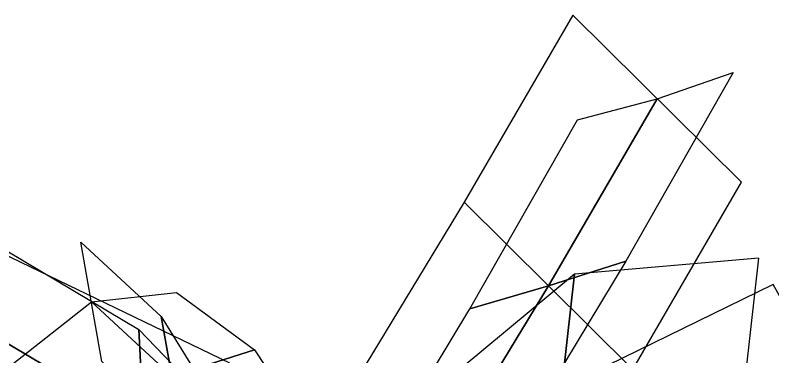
# Model space of a CAD drawing. Header units: metres. Extents: x -2.73 to 0.91, y -0.15 to 5.74.
# Drawn here: x -1.502 to 0.105, y 5.017 to 5.741 of the extents above; entities that cross this region are included whole.
import ezdxf

# ---------------------------------------------------------------- set-up
doc = ezdxf.new("R2010")
doc.units = ezdxf.units.M

msp = doc.modelspace()

# ---------------------------------------------------------------- linework, layer by layer
at = {"layer": 'coconut_palm4_leaves'}
for points in [[(-0.54991, 5.344562, 0.994962), (-0.192088, 4.99002, 0.797073), (0.038385, 5.386932, 0.521425), (-0.319437, 5.741474, 0.719314)], [(-0.207124, 5.219646, 1.105478), (-0.370999, 5.167291, 0.896018), (-0.140526, 5.564204, 0.620369), (0.020385, 5.619593, 0.832924)], [(-0.370999, 5.167291, 0.896018), (-0.537507, 5.118518, 0.689257), (-0.309404, 5.519449, 0.415995), (-0.140526, 5.564204, 0.620369)], [(-1.239622, 5.074528, 1.541682), (-1.219394, 4.672713, 1.199702), (-1.673451, 4.9427, 0.983183), (-1.693679, 5.344515, 1.325164)], [(-0.786084, 4.955329, 1.27646), (-0.428262, 4.600786, 1.078571), (-0.192088, 4.99002, 0.797073), (-0.54991, 5.344562, 0.994962)], [(-1.192051, 5.102357, 1.229925), (-1.147243, 4.849315, 0.95817), (-1.317902, 5.007223, 0.618114), (-1.362711, 5.260265, 0.889869)], [(-1.047113, 5.003814, 1.205089), (-1.229508, 4.873621, 1.370692), (-1.683565, 5.143607, 1.154174), (-1.53058, 5.237499, 0.953204)], [(-0.315634, 5.192427, 2.320565), (-0.37936, 4.62485, 2.525034), (0.01138, 4.65821, 3.061592), (0.075106, 5.225788, 2.857123)], [(-0.441999, 4.829248, 1.385611), (-0.607173, 4.778058, 1.177516), (-0.370999, 5.167291, 0.896018), (-0.207124, 5.219646, 1.105478)], [(-0.599844, 4.955781, 1.813539), (-0.66357, 4.388204, 2.018009), (-0.37936, 4.62485, 2.525034), (-0.315634, 5.192427, 2.320565)], [(-0.607173, 4.778058, 1.177516), (-0.772784, 4.727469, 0.969867), (-0.537507, 5.118518, 0.689257), (-0.370999, 5.167291, 0.896018)], [(-0.436809, 4.904846, 1.382228), (-0.142243, 4.378298, 1.457847), (0.399983, 4.643965, 1.419529), (0.105417, 5.170513, 1.343911)], [(-1.229508, 4.873621, 1.370692), (-1.424132, 4.726771, 1.52097), (-1.88253, 4.939702, 1.278718), (-1.683565, 5.143607, 1.154174)], [(-0.994474, 5.031331, 1.030451), (-1.169647, 4.975836, 1.094047), (-1.340307, 5.133744, 0.753992), (-1.159565, 5.153438, 0.672971)], [(-1.169647, 4.975836, 1.094047), (-1.350373, 4.884122, 1.108092), (-1.51053, 4.999271, 0.758219), (-1.340307, 5.133744, 0.753992)], [(-1.022533, 4.828201, 1.458546), (-0.977725, 4.57516, 1.186791), (-1.147243, 4.849315, 0.95817), (-1.192051, 5.102357, 1.229925)], [(-1.302023, 4.811089, 1.721425), (-1.609549, 4.376264, 1.346041), (-2.194392, 4.651688, 1.432336), (-1.886866, 5.086512, 1.80772)], [(-1.415638, 4.795306, 1.274057), (-1.455786, 4.593676, 1.533733), (-2.040629, 4.869101, 1.620028), (-1.979397, 5.091822, 1.363648)], [(-0.86074, 4.680809, 1.655523), (-0.840512, 4.278994, 1.313542), (-1.219394, 4.672713, 1.199702), (-1.239622, 5.074528, 1.541682)], [(-0.821141, 4.769042, 1.281001), (-1.000129, 4.70168, 1.322669), (-1.169647, 4.975836, 1.094047), (-0.994474, 5.031331, 1.030451)]]:
    msp.add_3dface(points, dxfattribs=at)

doc.saveas('drawing.dxf')
